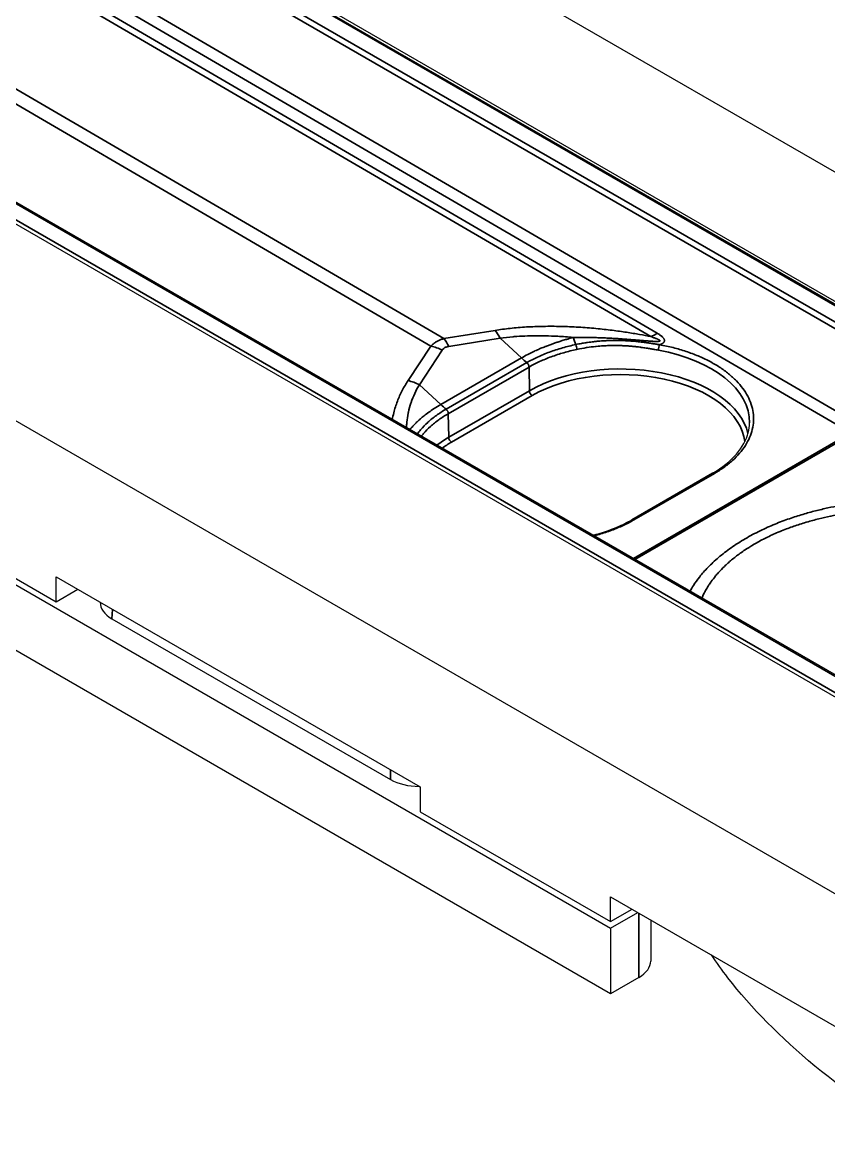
# Model space of a CAD drawing. Header units: millimetres. Extents: x 68 to 2000, y 100 to 2870.
# Drawn here: x 1286.1 to 1336.3, y 847.1 to 917.1 of the extents above; entities that cross this region are included whole.
import ezdxf

# ---------------------------------------------------------------- set-up
doc = ezdxf.new("R2010")
doc.units = ezdxf.units.MM
doc.header["$LTSCALE"] = 10
doc.layers.add('_Sichtbarkanten', color=7, linetype='Continuous', lineweight=25)
doc.layers.add('Sichtbar schmal (ISO)', color=7, linetype='Continuous', lineweight=35)

msp = doc.modelspace()

# ---------------------------------------------------------------- linework, layer by layer
at = {"layer": '_Sichtbarkanten'}
for p, q in [((1221.764, 974.182), (1539.962, 790.47)), ((1233.079, 959.429), (1514.514, 796.943)), ((1233.537, 959.342), (1514.259, 797.267)), ((1182.873, 951.728), (1501.071, 768.016)), ((1494.532, 785.413), (1213.109, 947.893)), ((1492.939, 784.959), (1212.218, 947.033)), ((1190.121, 937.337), (1322.71, 860.787)), ((1322.71, 856.705), (1190.121, 933.255)), ((1227.774, 916.006), (1288.232, 881.101)), ((1329.054, 889.105), (1324.033, 886.206)), ((1288.232, 881.101), (1288.232, 882.653)), ((1288.232, 882.653), (1310.859, 869.589)), ((1288.232, 881.101), (1289.575, 881.877)), ((1291.699, 880.042), (1309.025, 870.039)), ((1310.859, 869.589), (1310.859, 868.037)), ((1310.859, 868.037), (1322.703, 861.199)), ((1322.703, 861.199), (1322.703, 862.75)), ((1322.703, 862.75), (1361.241, 840.501)), ((1322.703, 861.199), (1324.047, 861.975)), ((1322.71, 860.787), (1324.407, 861.767)), ((1325.21, 861.304), (1325.21, 858.746)), ((1322.71, 860.787), (1322.71, 856.705)), ((1324.477, 857.725), (1322.71, 856.705))]:
    msp.add_line(p, q, dxfattribs=at)
for centre, major_axis, ratio, start_param, end_param in [((1323.322, 892.309), (-8.033, 0.038), 0.580459, 3.131904, 3.131913), ((1293.47, 881.062), (-2.503, 0), 0.576647, 6.275518, 7.067974), ((1310.792, 871.061), (2.5, 0), 0.578054, 3.9276, 4.720056), ((1322.71, 858.746), (2.5, 0), 0.57735, 5.497787, 6.283185)]:
    msp.add_ellipse(centre, major_axis=major_axis, ratio=ratio, start_param=start_param, end_param=end_param, dxfattribs=at)
for points, knots in [([(1329.054, 889.105), (1329.656, 889.452), (1330.163, 889.86), (1330.906, 890.718), (1331.154, 891.176), (1331.322, 891.831), (1331.35, 892.028), (1331.354, 892.226)], [0, 0, 0, 0, 0.5169, 0.5169, 1.025359, 1.025359, 1.242943, 1.242943, 1.242943, 1.242943]), ([(1321.613, 885.248), (1322.151, 885.386), (1322.665, 885.559), (1323.453, 885.895), (1323.754, 886.045), (1324.033, 886.206)], [2.7346779, 2.7346779, 2.7346779, 2.7346779, 3.0876656, 3.0876656, 3.3269025, 3.3269025, 3.3269025, 3.3269025]), ([(1361.241, 839.767), (1361.143, 839.791), (1361.045, 839.816), (1360.948, 839.842), (1357.715, 840.675), (1354.509, 841.729), (1351.438, 842.967), (1348.367, 844.205), (1345.432, 845.627), (1342.732, 847.186), (1340.033, 848.745), (1337.569, 850.439), (1335.424, 852.212), (1333.28, 853.985), (1331.455, 855.836), (1330.012, 857.703), (1329.647, 858.175), (1329.306, 858.648), (1328.99, 859.121)], [0.0950371, 0.0950371, 0.0950371, 0.0950371, 0.1010675, 0.1010675, 0.1010675, 0.3005338, 0.3005338, 0.3005338, 0.5, 0.5, 0.5, 0.6994662, 0.6994662, 0.6994662, 0.8989325, 0.8989325, 0.8989325, 0.9493881, 0.9493881, 0.9493881, 0.9493881])]:
    msp.add_open_spline(points, degree=3, knots=knots, dxfattribs=at)
at = {"layer": 'Sichtbar schmal (ISO)'}
for p, q in [((1514.389, 796.93), (1232.954, 959.417)), ((1513.316, 796.118), (1231.893, 958.597)), ((1232.07, 958.9), (1513.493, 796.42)), ((1337.66, 891.603), (1231.538, 953.526)), ((1338.016, 892.207), (1231.893, 954.13)), ((1494.407, 785.401), (1212.984, 947.88)), ((1212.088, 947.37), (1493.523, 784.884)), ((1325.618, 897.807), (1249.376, 942.286)), ((1325.215, 897.6), (1248.973, 942.08)), ((1312.343, 897.479), (1247.005, 935.598)), ((1311.536, 897.014), (1246.198, 935.132)), ((1315.53, 897.99), (1312.343, 897.479)), ((1315.836, 897.505), (1312.649, 896.994)), ((1315.836, 897.505), (1317.162, 896.271)), ((1311.536, 897.014), (1310.113, 894.863)), ((1312.246, 896.761), (1310.822, 894.61)), ((1312.149, 893.376), (1317.162, 896.271)), ((1317.495, 895.981), (1312.481, 893.087)), ((1317.64, 895.705), (1312.62, 892.806)), ((1317.64, 895.705), (1317.662, 894.235)), ((1310.822, 894.61), (1312.149, 893.376)), ((1317.662, 894.235), (1312.642, 891.336)), ((1317.839, 893.932), (1312.819, 891.034)), ((1312.62, 892.806), (1312.642, 891.336)), ((1324.133, 883.793), (1337.66, 891.603)), ((1324.226, 883.74), (1337.753, 891.55)), ((1324.159, 886.193), (1329.179, 889.092)), ((1291.699, 880.042), (1291.735, 880.63)), ((1309.025, 870.039), (1309.025, 870.647)), ((1324.477, 861.726), (1324.477, 857.725))]:
    msp.add_line(p, q, dxfattribs=at)
for centre, major_axis, ratio, start_param, end_param in [((1312.132, 895.34), (0.396, -2.468), 0.393812, 2.240031, 2.552527), ((1315.319, 895.851), (0.396, -2.468), 0.393811, 2.240031, 2.552528), ((1320.868, 900.504), (0.844, -4.928), 0.236301, 5.314743, 5.431955), ((1325.637, 901.878), (2.52, 4.319), 0.574319, 3.815229, 3.929596), ((1311.729, 895.107), (2.085, -1.38), 0.678392, 1.764791, 2.077288), ((1320.533, 896.936), (0.052, -0.244), 0.269867, 0.94212, 2.279891), ((1325.757, 896.892), (-0.045, -0.246), 0.237426, 3.781911, 5.332801), ((1318.196, 899.578), (2.5, -4.33), 0.57735, 5.201094, 5.298232), ((1323.322, 892.309), (-8.033, 0.038), 0.580459, 3.131913, 4.416645), ((1323.322, 890.967), (8.004, 0), 0.57735, 0.132278, 2.356194), ((1323.322, 890.766), (7.754, 0), 0.57735, 0.067115, 2.356194), ((1310.305, 892.957), (2.085, -1.38), 0.678392, 1.764791, 2.077288), ((1317.839, 894.136), (-0.125, 0.217), 0.57735, 0.802851, 2.356194), ((1313.182, 896.683), (2.5, -4.33), 0.57735, 5.201094, 5.298232), ((1312.445, 892.906), (0.121, -0.219), 0.577882, 0.813784, 2.167422), ((1318.302, 888.068), (-8.004, 0), 0.57735, 5.497787, 5.637259), ((1312.819, 891.238), (-0.125, 0.217), 0.57735, 0.802851, 2.356194), ((1318.302, 887.868), (-7.754, 0), 0.57735, 5.497787, 5.609846), ((1329.179, 888.888), (-0.125, 0.217), 0.57735, 5.492551, 6.283185), ((1324.158, 885.99), (-0.125, 0.217), 0.57735, 5.492551, 6.283185)]:
    msp.add_ellipse(centre, major_axis=major_axis, ratio=ratio, start_param=start_param, end_param=end_param, dxfattribs=at)
for points, knots in [([(1325.215, 897.6), (1324.993, 897.645), (1324.756, 897.69), (1324.505, 897.735), (1324.255, 897.78), (1323.99, 897.824), (1323.708, 897.868), (1323.426, 897.911), (1323.126, 897.954), (1322.807, 897.994), (1322.488, 898.034), (1322.15, 898.072), (1321.799, 898.105), (1321.447, 898.139), (1321.082, 898.167), (1320.714, 898.189), (1320.347, 898.211), (1319.977, 898.226), (1319.613, 898.235), (1319.25, 898.243), (1318.892, 898.244), (1318.537, 898.238), (1318.181, 898.232), (1317.829, 898.219), (1317.483, 898.199), (1317.137, 898.178), (1316.797, 898.15), (1316.471, 898.115), (1316.145, 898.081), (1315.832, 898.039), (1315.53, 897.99)], [0, 0, 0, 0, 0.1, 0.1, 0.1, 0.2, 0.2, 0.2, 0.3, 0.3, 0.3, 0.4, 0.4, 0.4, 0.5, 0.5, 0.5, 0.6, 0.6, 0.6, 0.7, 0.7, 0.7, 0.8, 0.8, 0.8, 0.9, 0.9, 0.9, 1, 1, 1, 1]), ([(1312.343, 897.479), (1312.278, 897.461), (1312.215, 897.44), (1312.155, 897.417), (1312.095, 897.393), (1312.037, 897.368), (1311.982, 897.339), (1311.927, 897.311), (1311.875, 897.281), (1311.823, 897.248), (1311.772, 897.215), (1311.723, 897.179), (1311.675, 897.14), (1311.627, 897.101), (1311.581, 897.059), (1311.536, 897.014)], [0.000001, 0.000001, 0.000001, 0.000001, 0.2, 0.2, 0.2, 0.4, 0.4, 0.4, 0.6, 0.6, 0.6, 0.8, 0.8, 0.8, 1, 1, 1, 1]), ([(1320.387, 897.548), (1320.065, 897.579), (1319.744, 897.603), (1319.425, 897.62), (1319.355, 897.624), (1319.285, 897.628), (1319.215, 897.631), (1318.968, 897.642), (1318.722, 897.649), (1318.478, 897.652), (1318.328, 897.654), (1318.178, 897.654), (1318.029, 897.653), (1317.868, 897.651), (1317.709, 897.648), (1317.551, 897.643), (1317.326, 897.636), (1317.104, 897.625), (1316.888, 897.61), (1316.812, 897.605), (1316.737, 897.599), (1316.663, 897.593), (1316.376, 897.57), (1316.101, 897.541), (1315.836, 897.505)], [0.0000001, 0.0000001, 0.0000001, 0.0000001, 0.2, 0.2, 0.2, 0.2441304, 0.2441304, 0.2441304, 0.4, 0.4, 0.4, 0.4962834, 0.4962834, 0.4962834, 0.6, 0.6, 0.6, 0.7482983, 0.7482983, 0.7482983, 0.8, 0.8, 0.8, 1, 1, 1, 1]), ([(1317.162, 896.271), (1317.301, 896.351), (1317.437, 896.425), (1317.568, 896.492), (1317.58, 896.498), (1317.592, 896.505), (1317.604, 896.511), (1317.723, 896.572), (1317.837, 896.627), (1317.947, 896.679), (1317.968, 896.689), (1317.988, 896.698), (1318.009, 896.708), (1318.109, 896.754), (1318.207, 896.797), (1318.301, 896.838), (1318.328, 896.85), (1318.355, 896.861), (1318.382, 896.872), (1318.468, 896.909), (1318.553, 896.943), (1318.635, 896.976), (1318.666, 896.988), (1318.697, 897), (1318.728, 897.012), (1318.805, 897.042), (1318.881, 897.071), (1318.957, 897.098), (1318.99, 897.111), (1319.024, 897.123), (1319.057, 897.135), (1319.13, 897.161), (1319.202, 897.186), (1319.274, 897.211), (1319.309, 897.223), (1319.345, 897.235), (1319.38, 897.247), (1319.454, 897.271), (1319.528, 897.295), (1319.604, 897.319), (1319.638, 897.33), (1319.673, 897.341), (1319.708, 897.352), (1319.794, 897.379), (1319.881, 897.405), (1319.968, 897.43), (1319.994, 897.438), (1320.019, 897.445), (1320.045, 897.452), (1320.158, 897.485), (1320.272, 897.517), (1320.387, 897.548)], [0, 0, 0, 0, 0.1017218, 0.1017218, 0.1017218, 0.1111111, 0.1111111, 0.1111111, 0.2046711, 0.2046711, 0.2046711, 0.2222222, 0.2222222, 0.2222222, 0.308684, 0.308684, 0.308684, 0.3333333, 0.3333333, 0.3333333, 0.4139675, 0.4139675, 0.4139675, 0.4444444, 0.4444444, 0.4444444, 0.521176, 0.521176, 0.521176, 0.5555556, 0.5555556, 0.5555556, 0.6300864, 0.6300864, 0.6300864, 0.6666667, 0.6666667, 0.6666667, 0.7425849, 0.7425849, 0.7425849, 0.7777778, 0.7777778, 0.7777778, 0.8638146, 0.8638146, 0.8638146, 0.8888889, 0.8888889, 0.8888889, 0.9999999, 0.9999999, 0.9999999, 0.9999999]), ([(1320.387, 897.548), (1320.398, 897.548), (1320.409, 897.548), (1320.419, 897.548), (1320.552, 897.55), (1320.683, 897.551), (1320.812, 897.551), (1320.951, 897.551), (1321.086, 897.551), (1321.22, 897.549), (1321.354, 897.548), (1321.487, 897.545), (1321.618, 897.542), (1321.627, 897.542), (1321.635, 897.542), (1321.643, 897.542), (1321.766, 897.539), (1321.889, 897.535), (1322.011, 897.531), (1322.141, 897.527), (1322.27, 897.521), (1322.395, 897.516), (1322.521, 897.51), (1322.643, 897.504), (1322.759, 897.498), (1322.768, 897.497), (1322.776, 897.497), (1322.785, 897.496), (1322.891, 897.491), (1322.992, 897.485), (1323.087, 897.479), (1323.189, 897.472), (1323.285, 897.466), (1323.376, 897.46), (1323.467, 897.454), (1323.552, 897.448), (1323.633, 897.442), (1323.69, 897.438), (1323.744, 897.433), (1323.797, 897.429), (1323.82, 897.428), (1323.842, 897.426), (1323.864, 897.424), (1323.938, 897.419), (1324.007, 897.413), (1324.073, 897.408), (1324.139, 897.402), (1324.202, 897.397), (1324.262, 897.392), (1324.322, 897.387), (1324.379, 897.383), (1324.434, 897.378), (1324.488, 897.373), (1324.54, 897.369), (1324.59, 897.365), (1324.625, 897.362), (1324.659, 897.359), (1324.692, 897.356), (1324.706, 897.355), (1324.719, 897.354), (1324.733, 897.353), (1324.778, 897.349), (1324.821, 897.346), (1324.863, 897.342), (1324.904, 897.339), (1324.943, 897.336), (1324.981, 897.333), (1325.019, 897.33), (1325.055, 897.327), (1325.09, 897.325), (1325.124, 897.322), (1325.157, 897.32), (1325.189, 897.318), (1325.221, 897.315), (1325.252, 897.313), (1325.281, 897.312), (1325.31, 897.31), (1325.338, 897.308), (1325.365, 897.307), (1325.392, 897.306), (1325.418, 897.304), (1325.443, 897.303), (1325.462, 897.303), (1325.481, 897.302), (1325.499, 897.302), (1325.504, 897.302), (1325.508, 897.301), (1325.513, 897.301), (1325.535, 897.301), (1325.556, 897.301), (1325.576, 897.301), (1325.595, 897.301), (1325.614, 897.301), (1325.631, 897.301), (1325.648, 897.302), (1325.664, 897.303), (1325.678, 897.304), (1325.692, 897.305), (1325.705, 897.307), (1325.717, 897.308), (1325.728, 897.31), (1325.739, 897.312), (1325.747, 897.314), (1325.756, 897.316), (1325.763, 897.319), (1325.768, 897.321), (1325.774, 897.324), (1325.778, 897.327), (1325.782, 897.33), (1325.785, 897.333), (1325.787, 897.336), (1325.787, 897.34), (1325.788, 897.344), (1325.788, 897.348), (1325.786, 897.352), (1325.784, 897.357), (1325.78, 897.362), (1325.775, 897.367), (1325.77, 897.372), (1325.763, 897.378), (1325.754, 897.384), (1325.746, 897.391), (1325.735, 897.397), (1325.723, 897.404), (1325.711, 897.412), (1325.697, 897.419), (1325.681, 897.427), (1325.666, 897.434), (1325.648, 897.442), (1325.629, 897.451), (1325.614, 897.457), (1325.598, 897.464), (1325.581, 897.471), (1325.576, 897.473), (1325.572, 897.475), (1325.567, 897.477), (1325.545, 897.486), (1325.521, 897.495), (1325.495, 897.505), (1325.469, 897.514), (1325.442, 897.524), (1325.413, 897.534), (1325.384, 897.545), (1325.353, 897.555), (1325.32, 897.566), (1325.287, 897.577), (1325.252, 897.588), (1325.215, 897.6)], [0, 0, 0, 0, 0.001783, 0.001783, 0.001783, 0.02381, 0.02381, 0.02381, 0.047619, 0.047619, 0.047619, 0.071429, 0.071429, 0.071429, 0.07295, 0.07295, 0.07295, 0.095238, 0.095238, 0.095238, 0.119048, 0.119048, 0.119048, 0.142857, 0.142857, 0.142857, 0.144657, 0.144657, 0.144657, 0.166667, 0.166667, 0.166667, 0.190476, 0.190476, 0.190476, 0.214286, 0.214286, 0.214286, 0.230857, 0.230857, 0.230857, 0.238095, 0.238095, 0.238095, 0.261905, 0.261905, 0.261905, 0.285714, 0.285714, 0.285714, 0.309524, 0.309524, 0.309524, 0.333333, 0.333333, 0.333333, 0.350198, 0.350198, 0.350198, 0.357143, 0.357143, 0.357143, 0.380952, 0.380952, 0.380952, 0.404762, 0.404762, 0.404762, 0.428571, 0.428571, 0.428571, 0.452381, 0.452381, 0.452381, 0.47619, 0.47619, 0.47619, 0.5, 0.5, 0.5, 0.52381, 0.52381, 0.52381, 0.54273, 0.54273, 0.54273, 0.547619, 0.547619, 0.547619, 0.571429, 0.571429, 0.571429, 0.595238, 0.595238, 0.595238, 0.619048, 0.619048, 0.619048, 0.642857, 0.642857, 0.642857, 0.666667, 0.666667, 0.666667, 0.690476, 0.690476, 0.690476, 0.714286, 0.714286, 0.714286, 0.738095, 0.738095, 0.738095, 0.761905, 0.761905, 0.761905, 0.785714, 0.785714, 0.785714, 0.809524, 0.809524, 0.809524, 0.833333, 0.833333, 0.833333, 0.857143, 0.857143, 0.857143, 0.880952, 0.880952, 0.880952, 0.899753, 0.899753, 0.899753, 0.904762, 0.904762, 0.904762, 0.928571, 0.928571, 0.928571, 0.952381, 0.952381, 0.952381, 0.97619, 0.97619, 0.97619, 1, 1, 1, 1]), ([(1325.758, 897.096), (1325.78, 897.103), (1325.822, 897.119), (1325.879, 897.143), (1325.928, 897.169), (1325.97, 897.196), (1326.004, 897.224), (1326.029, 897.252), (1326.048, 897.281), (1326.061, 897.311), (1326.067, 897.344), (1326.065, 897.381), (1326.054, 897.421), (1326.033, 897.464), (1326.003, 897.507), (1325.963, 897.553), (1325.914, 897.6), (1325.856, 897.649), (1325.788, 897.699), (1325.71, 897.752), (1325.65, 897.788), (1325.618, 897.807)], [0, 0, 0, 0, 0.0526316, 0.1052632, 0.1578947, 0.2105263, 0.2631579, 0.3157895, 0.3684211, 0.4210526, 0.4736842, 0.5263158, 0.5789474, 0.6315789, 0.6842105, 0.7368421, 0.7894737, 0.8421053, 0.8947368, 0.9473684, 0.9999999, 0.9999999, 0.9999999, 0.9999999]), ([(1312.649, 896.994), (1312.611, 896.988), (1312.54, 896.972), (1312.448, 896.937), (1312.369, 896.891), (1312.301, 896.834), (1312.263, 896.787), (1312.246, 896.761)], [0.0000019, 0.0000019, 0.0000019, 0.0000019, 0.2, 0.4, 0.6, 0.8, 1, 1, 1, 1]), ([(1320.549, 897.106), (1320.265, 897.046), (1319.986, 896.977), (1319.715, 896.9), (1319.441, 896.822), (1319.175, 896.735), (1318.917, 896.64), (1318.66, 896.545), (1318.411, 896.442), (1318.173, 896.332), (1317.935, 896.222), (1317.709, 896.105), (1317.495, 895.981)], [0, 0, 0, 0, 0.248741, 0.248741, 0.248741, 0.499365, 0.499365, 0.499365, 0.749894, 0.749894, 0.749894, 1, 1, 1, 1]), ([(1320.617, 896.804), (1320.34, 896.745), (1320.068, 896.677), (1319.803, 896.601), (1319.536, 896.524), (1319.276, 896.44), (1319.025, 896.347), (1318.774, 896.254), (1318.532, 896.154), (1318.301, 896.047), (1318.069, 895.94), (1317.849, 895.825), (1317.64, 895.705)], [0, 0, 0, 0, 0.24907, 0.24907, 0.24907, 0.5, 0.5, 0.5, 0.75, 0.75, 0.75, 1, 1, 1, 1]), ([(1325.758, 897.096), (1325.73, 897.101), (1325.7, 897.105), (1325.67, 897.111), (1325.654, 897.113), (1325.638, 897.116), (1325.622, 897.118), (1325.604, 897.121), (1325.585, 897.125), (1325.566, 897.128), (1325.535, 897.133), (1325.503, 897.138), (1325.47, 897.143), (1325.468, 897.144), (1325.466, 897.144), (1325.463, 897.144), (1325.43, 897.15), (1325.395, 897.155), (1325.36, 897.161), (1325.34, 897.164), (1325.32, 897.167), (1325.299, 897.171), (1325.284, 897.173), (1325.269, 897.175), (1325.253, 897.178), (1325.217, 897.183), (1325.18, 897.189), (1325.141, 897.195), (1325.131, 897.196), (1325.12, 897.198), (1325.109, 897.199), (1325.081, 897.203), (1325.052, 897.208), (1325.023, 897.212), (1324.983, 897.217), (1324.942, 897.223), (1324.9, 897.229), (1324.854, 897.235), (1324.808, 897.241), (1324.76, 897.247), (1324.73, 897.251), (1324.699, 897.255), (1324.669, 897.259), (1324.65, 897.261), (1324.631, 897.263), (1324.612, 897.265), (1324.56, 897.271), (1324.506, 897.278), (1324.451, 897.283), (1324.439, 897.285), (1324.427, 897.286), (1324.414, 897.287), (1324.369, 897.292), (1324.323, 897.297), (1324.275, 897.301), (1324.229, 897.305), (1324.183, 897.31), (1324.135, 897.314), (1324.118, 897.315), (1324.1, 897.316), (1324.083, 897.318), (1324.015, 897.323), (1323.945, 897.329), (1323.872, 897.333), (1323.857, 897.334), (1323.842, 897.335), (1323.826, 897.336), (1323.766, 897.34), (1323.704, 897.343), (1323.639, 897.346), (1323.59, 897.349), (1323.539, 897.351), (1323.487, 897.353), (1323.452, 897.354), (1323.417, 897.355), (1323.382, 897.356), (1323.295, 897.359), (1323.205, 897.36), (1323.111, 897.361), (1323.105, 897.361), (1323.099, 897.361), (1323.093, 897.361), (1322.989, 897.362), (1322.88, 897.361), (1322.768, 897.359), (1322.744, 897.358), (1322.72, 897.358), (1322.696, 897.357), (1322.604, 897.355), (1322.509, 897.351), (1322.411, 897.346), (1322.354, 897.343), (1322.296, 897.34), (1322.238, 897.336), (1322.172, 897.332), (1322.106, 897.328), (1322.038, 897.322), (1321.938, 897.314), (1321.836, 897.305), (1321.73, 897.293), (1321.707, 897.291), (1321.685, 897.289), (1321.662, 897.286), (1321.541, 897.272), (1321.415, 897.256), (1321.285, 897.238), (1321.247, 897.232), (1321.208, 897.226), (1321.169, 897.22), (1321.082, 897.207), (1320.994, 897.192), (1320.904, 897.176), (1320.788, 897.155), (1320.67, 897.132), (1320.549, 897.106)], [0, 0, 0, 0, 0.0416341, 0.0416341, 0.0416341, 0.0625, 0.0625, 0.0625, 0.0866207, 0.0866207, 0.0866207, 0.125, 0.125, 0.125, 0.1276593, 0.1276593, 0.1276593, 0.1662083, 0.1662083, 0.1662083, 0.1875, 0.1875, 0.1875, 0.2033565, 0.2033565, 0.2033565, 0.2399222, 0.2399222, 0.2399222, 0.25, 0.25, 0.25, 0.2764862, 0.2764862, 0.2764862, 0.3125, 0.3125, 0.3125, 0.3510776, 0.3510776, 0.3510776, 0.375, 0.375, 0.375, 0.3895387, 0.3895387, 0.3895387, 0.4289244, 0.4289244, 0.4289244, 0.4375, 0.4375, 0.4375, 0.4693245, 0.4693245, 0.4693245, 0.5, 0.5, 0.5, 0.5108569, 0.5108569, 0.5108569, 0.553618, 0.553618, 0.553618, 0.5625, 0.5625, 0.5625, 0.597656, 0.597656, 0.597656, 0.625, 0.625, 0.625, 0.6431249, 0.6431249, 0.6431249, 0.6875, 0.6875, 0.6875, 0.6904332, 0.6904332, 0.6904332, 0.7396953, 0.7396953, 0.7396953, 0.75, 0.75, 0.75, 0.7896329, 0.7896329, 0.7896329, 0.8125, 0.8125, 0.8125, 0.837854, 0.837854, 0.837854, 0.875, 0.875, 0.875, 0.8829222, 0.8829222, 0.8829222, 0.9250289, 0.9250289, 0.9250289, 0.9375, 0.9375, 0.9375, 0.9648926, 0.9648926, 0.9648926, 0.9999999, 0.9999999, 0.9999999, 0.9999999]), ([(1325.684, 896.758), (1325.642, 896.766), (1325.597, 896.774), (1325.55, 896.782), (1325.547, 896.783), (1325.545, 896.783), (1325.542, 896.784), (1325.497, 896.792), (1325.45, 896.8), (1325.401, 896.809), (1325.394, 896.811), (1325.387, 896.812), (1325.38, 896.813), (1325.334, 896.821), (1325.285, 896.83), (1325.234, 896.839), (1325.223, 896.841), (1325.211, 896.843), (1325.199, 896.845), (1325.151, 896.853), (1325.101, 896.861), (1325.05, 896.87), (1325.032, 896.872), (1325.015, 896.875), (1324.997, 896.878), (1324.949, 896.886), (1324.898, 896.894), (1324.846, 896.901), (1324.822, 896.905), (1324.798, 896.909), (1324.774, 896.912), (1324.725, 896.919), (1324.674, 896.926), (1324.621, 896.933), (1324.59, 896.938), (1324.559, 896.942), (1324.527, 896.946), (1324.477, 896.952), (1324.427, 896.958), (1324.374, 896.964), (1324.335, 896.969), (1324.294, 896.973), (1324.253, 896.978), (1324.204, 896.983), (1324.154, 896.988), (1324.103, 896.993), (1324.053, 896.998), (1324.001, 897.002), (1323.949, 897.006), (1323.901, 897.01), (1323.853, 897.014), (1323.803, 897.018), (1323.741, 897.022), (1323.677, 897.026), (1323.611, 897.03), (1323.566, 897.032), (1323.52, 897.034), (1323.473, 897.037), (1323.396, 897.04), (1323.317, 897.043), (1323.235, 897.045), (1323.194, 897.046), (1323.151, 897.046), (1323.109, 897.047), (1323.014, 897.048), (1322.917, 897.048), (1322.816, 897.047), (1322.779, 897.047), (1322.743, 897.046), (1322.705, 897.045), (1322.591, 897.043), (1322.472, 897.039), (1322.347, 897.032), (1322.318, 897.031), (1322.289, 897.029), (1322.259, 897.027), (1322.121, 897.019), (1321.977, 897.008), (1321.826, 896.993), (1321.806, 896.991), (1321.786, 896.989), (1321.765, 896.986), (1321.601, 896.969), (1321.429, 896.948), (1321.249, 896.92), (1321.239, 896.918), (1321.229, 896.917), (1321.22, 896.915), (1321.028, 896.886), (1320.826, 896.849), (1320.617, 896.804)], [0, 0, 0, 0, 0.0625, 0.0625, 0.0625, 0.066189, 0.066189, 0.066189, 0.125, 0.125, 0.125, 0.133162, 0.133162, 0.133162, 0.1875, 0.1875, 0.1875, 0.199949, 0.199949, 0.199949, 0.25, 0.25, 0.25, 0.266575, 0.266575, 0.266575, 0.3125, 0.3125, 0.3125, 0.333123, 0.333123, 0.333123, 0.375, 0.375, 0.375, 0.39966, 0.39966, 0.39966, 0.4375, 0.4375, 0.4375, 0.466253, 0.466253, 0.466253, 0.5, 0.5, 0.5, 0.532921, 0.532921, 0.532921, 0.5625, 0.5625, 0.5625, 0.599677, 0.599677, 0.599677, 0.625, 0.625, 0.625, 0.666537, 0.666537, 0.666537, 0.6875, 0.6875, 0.6875, 0.733514, 0.733514, 0.733514, 0.75, 0.75, 0.75, 0.800635, 0.800635, 0.800635, 0.8125, 0.8125, 0.8125, 0.867708, 0.867708, 0.867708, 0.875, 0.875, 0.875, 0.934336, 0.934336, 0.934336, 0.9375, 0.9375, 0.9375, 1, 1, 1, 1]), ([(1329.179, 889.092), (1329.388, 889.212), (1329.782, 889.465), (1330.308, 889.887), (1330.753, 890.34), (1331.11, 890.82), (1331.375, 891.318), (1331.545, 891.828), (1331.618, 892.348), (1331.595, 892.87), (1331.474, 893.387), (1331.258, 893.894), (1330.949, 894.385), (1330.55, 894.854), (1330.067, 895.295), (1329.504, 895.704), (1328.869, 896.075), (1328.169, 896.404), (1327.412, 896.688), (1326.606, 896.922), (1326.045, 897.044), (1325.758, 897.096)], [0, 0, 0, 0, 0.0526316, 0.1052632, 0.1578947, 0.2105263, 0.2631579, 0.3157895, 0.3684211, 0.4210526, 0.4736842, 0.5263158, 0.5789474, 0.6315789, 0.6842105, 0.7368421, 0.7894737, 0.8421053, 0.8947368, 0.9473684, 1, 1, 1, 1]), ([(1317.495, 895.981), (1317.511, 895.969), (1317.526, 895.954), (1317.541, 895.937), (1317.555, 895.921), (1317.569, 895.903), (1317.581, 895.884), (1317.593, 895.865), (1317.603, 895.845), (1317.612, 895.824), (1317.621, 895.804), (1317.628, 895.783), (1317.632, 895.763), (1317.637, 895.743), (1317.64, 895.723), (1317.64, 895.705)], [0, 0, 0, 0, 0.2, 0.2, 0.2, 0.4, 0.4, 0.4, 0.6, 0.6, 0.6, 0.8, 0.8, 0.8, 1, 1, 1, 1]), ([(1310.113, 894.863), (1309.983, 894.666), (1309.741, 894.256), (1309.439, 893.586), (1309.243, 892.967), (1309.16, 892.589), (1309.134, 892.453)], [0, 0, 0, 0, 0.0909091, 0.1818182, 0.2727273, 0.3245409, 0.3245409, 0.3245409, 0.3245409]), ([(1310.822, 894.61), (1310.717, 894.438), (1310.621, 894.256), (1310.533, 894.067), (1310.532, 894.066), (1310.531, 894.064), (1310.53, 894.062), (1310.446, 893.881), (1310.371, 893.693), (1310.305, 893.498), (1310.301, 893.487), (1310.298, 893.476), (1310.294, 893.465), (1310.234, 893.282), (1310.181, 893.093), (1310.14, 892.902), (1310.134, 892.877), (1310.129, 892.852), (1310.124, 892.828), (1310.087, 892.646), (1310.059, 892.463), (1310.04, 892.284), (1310.036, 892.249), (1310.033, 892.214), (1310.03, 892.18), (1310.023, 892.1), (1310.018, 892.022), (1310.015, 891.944)], [0, 0, 0, 0, 0.1980709, 0.1980709, 0.1980709, 0.2, 0.2, 0.2, 0.3895764, 0.3895764, 0.3895764, 0.4, 0.4, 0.4, 0.5772162, 0.5772162, 0.5772162, 0.6, 0.6, 0.6, 0.7675736, 0.7675736, 0.7675736, 0.8, 0.8, 0.8, 0.8743622, 0.8743622, 0.8743622, 0.8743622]), ([(1310.225, 891.823), (1310.255, 891.858), (1310.286, 891.894), (1310.318, 891.929), (1310.319, 891.93), (1310.319, 891.931), (1310.32, 891.932), (1310.374, 891.991), (1310.429, 892.05), (1310.485, 892.108), (1310.488, 892.11), (1310.49, 892.113), (1310.492, 892.115), (1310.549, 892.173), (1310.607, 892.23), (1310.668, 892.289), (1310.671, 892.291), (1310.674, 892.294), (1310.676, 892.296), (1310.739, 892.355), (1310.805, 892.415), (1310.876, 892.477), (1310.877, 892.478), (1310.879, 892.48), (1310.881, 892.482), (1310.954, 892.545), (1311.032, 892.61), (1311.117, 892.678), (1311.202, 892.746), (1311.295, 892.816), (1311.397, 892.89), (1311.4, 892.892), (1311.403, 892.894), (1311.406, 892.897), (1311.505, 892.968), (1311.613, 893.043), (1311.734, 893.122), (1311.738, 893.125), (1311.742, 893.127), (1311.746, 893.13), (1311.868, 893.209), (1312.002, 893.291), (1312.149, 893.376)], [0.1571648, 0.1571648, 0.1571648, 0.1571648, 0.2202695, 0.2202695, 0.2202695, 0.2222222, 0.2222222, 0.2222222, 0.3290383, 0.3290383, 0.3290383, 0.3333333, 0.3333333, 0.3333333, 0.4398323, 0.4398323, 0.4398323, 0.4444444, 0.4444444, 0.4444444, 0.5526627, 0.5526627, 0.5526627, 0.5555556, 0.5555556, 0.5555556, 0.6666667, 0.6666667, 0.6666667, 0.7777778, 0.7777778, 0.7777778, 0.7810456, 0.7810456, 0.7810456, 0.8888889, 0.8888889, 0.8888889, 0.8924579, 0.8924579, 0.8924579, 1, 1, 1, 1]), ([(1312.481, 893.087), (1312.267, 892.963), (1312.065, 892.833), (1311.875, 892.696), (1311.685, 892.559), (1311.508, 892.417), (1311.345, 892.269), (1311.344, 892.268), (1311.343, 892.267), (1311.342, 892.266), (1311.181, 892.12), (1311.034, 891.968), (1310.902, 891.813), (1310.901, 891.812), (1310.9, 891.81), (1310.899, 891.809), (1310.827, 891.724), (1310.759, 891.638), (1310.697, 891.551)], [0, 0, 0, 0, 0.25, 0.25, 0.25, 0.5, 0.5, 0.5, 0.5014366, 0.5014366, 0.5014366, 0.75, 0.75, 0.75, 0.7518169, 0.7518169, 0.7518169, 0.8880252, 0.8880252, 0.8880252, 0.8880252]), ([(1312.62, 892.806), (1312.411, 892.686), (1312.214, 892.559), (1312.028, 892.426), (1311.843, 892.292), (1311.671, 892.153), (1311.512, 892.009), (1311.353, 891.866), (1311.209, 891.717), (1311.079, 891.565), (1311.034, 891.512), (1310.991, 891.459), (1310.949, 891.405)], [0, 0, 0, 0, 0.25, 0.25, 0.25, 0.5, 0.5, 0.5, 0.75, 0.75, 0.75, 0.8370199, 0.8370199, 0.8370199, 0.8370199]), ([(1327.654, 881.76), (1327.719, 881.877), (1327.89, 882.16), (1328.235, 882.647), (1328.747, 883.237), (1329.404, 883.858), (1330.195, 884.47), (1331.081, 885.035), (1332.015, 885.531), (1332.947, 885.945), (1333.841, 886.281), (1334.678, 886.549), (1335.465, 886.765), (1336.225, 886.943), (1336.987, 887.094), (1337.766, 887.22), (1338.559, 887.322), (1339.359, 887.398), (1340.166, 887.45), (1340.984, 887.476), (1341.818, 887.478), (1342.67, 887.453), (1343.542, 887.4), (1344.439, 887.318), (1344.991, 887.251), (1345.261, 887.215)], [0.311186, 0.311186, 0.311186, 0.311186, 0.3333333, 0.3636364, 0.3939394, 0.4242424, 0.4545455, 0.4848485, 0.5151515, 0.5454545, 0.5757576, 0.6060606, 0.6363636, 0.6666667, 0.6969697, 0.7272727, 0.7575758, 0.7878788, 0.8181818, 0.8484848, 0.8787879, 0.9090909, 0.9393939, 0.969697, 1, 1, 1, 1]), ([(1328.391, 881.335), (1328.402, 881.359), (1328.412, 881.384), (1328.423, 881.408), (1328.459, 881.489), (1328.498, 881.57), (1328.541, 881.654), (1328.577, 881.723), (1328.615, 881.793), (1328.656, 881.865), (1328.71, 881.958), (1328.768, 882.054), (1328.833, 882.153), (1328.879, 882.223), (1328.927, 882.293), (1328.979, 882.365), (1329.059, 882.476), (1329.147, 882.591), (1329.244, 882.708), (1329.3, 882.776), (1329.359, 882.845), (1329.421, 882.914), (1329.537, 883.043), (1329.663, 883.174), (1329.799, 883.306), (1329.864, 883.368), (1329.931, 883.431), (1330, 883.493), (1330.156, 883.634), (1330.324, 883.775), (1330.502, 883.913), (1330.569, 883.965), (1330.638, 884.017), (1330.708, 884.068), (1330.904, 884.212), (1331.111, 884.353), (1331.325, 884.487), (1331.388, 884.527), (1331.452, 884.566), (1331.516, 884.605), (1331.746, 884.743), (1331.982, 884.874), (1332.22, 884.997), (1332.274, 885.025), (1332.327, 885.052), (1332.381, 885.078), (1332.633, 885.204), (1332.886, 885.32), (1333.136, 885.427), (1333.176, 885.444), (1333.216, 885.46), (1333.256, 885.477), (1333.518, 885.586), (1333.777, 885.684), (1334.028, 885.773), (1334.054, 885.782), (1334.079, 885.791), (1334.105, 885.8), (1334.367, 885.891), (1334.622, 885.972), (1334.869, 886.045), (1334.882, 886.049), (1334.894, 886.052), (1334.907, 886.056), (1335.164, 886.131), (1335.414, 886.198), (1335.659, 886.258), (1335.905, 886.319), (1336.147, 886.373), (1336.387, 886.422), (1336.397, 886.424), (1336.406, 886.425), (1336.416, 886.427), (1336.646, 886.474), (1336.876, 886.516), (1337.107, 886.554), (1337.127, 886.558), (1337.148, 886.561), (1337.168, 886.564), (1337.389, 886.6), (1337.612, 886.632), (1337.836, 886.661), (1337.868, 886.665), (1337.9, 886.669), (1337.932, 886.673), (1338.146, 886.699), (1338.362, 886.722), (1338.578, 886.741), (1338.622, 886.745), (1338.665, 886.749), (1338.709, 886.753), (1338.914, 886.77), (1339.12, 886.784), (1339.326, 886.795), (1339.381, 886.798), (1339.436, 886.801), (1339.492, 886.804), (1339.687, 886.813), (1339.882, 886.819), (1340.078, 886.823), (1340.144, 886.824), (1340.211, 886.825), (1340.278, 886.825), (1340.463, 886.827), (1340.649, 886.826), (1340.835, 886.822), (1340.914, 886.821), (1340.993, 886.819), (1341.072, 886.817), (1341.248, 886.812), (1341.424, 886.804), (1341.602, 886.794), (1341.694, 886.789), (1341.785, 886.783), (1341.877, 886.777), (1342.044, 886.765), (1342.212, 886.752), (1342.38, 886.736), (1342.484, 886.726), (1342.589, 886.715), (1342.694, 886.704), (1342.852, 886.686), (1343.01, 886.667), (1343.169, 886.646), (1343.286, 886.63), (1343.403, 886.613), (1343.52, 886.595), (1343.669, 886.572), (1343.818, 886.548), (1343.965, 886.522), (1344.095, 886.499), (1344.223, 886.474), (1344.349, 886.45), (1344.479, 886.424), (1344.606, 886.397), (1344.729, 886.37), (1344.86, 886.342), (1344.986, 886.313), (1345.107, 886.283), (1345.21, 886.259), (1345.309, 886.234), (1345.405, 886.209), (1345.526, 886.178), (1345.642, 886.147), (1345.754, 886.116), (1345.835, 886.093), (1345.913, 886.071), (1345.99, 886.048), (1346.105, 886.015), (1346.216, 885.981), (1346.325, 885.948), (1346.39, 885.927), (1346.454, 885.907), (1346.518, 885.887), (1346.631, 885.85), (1346.742, 885.813), (1346.85, 885.776), (1346.904, 885.758), (1346.957, 885.74), (1347.009, 885.721), (1347.123, 885.682), (1347.234, 885.641), (1347.344, 885.601), (1347.388, 885.585), (1347.431, 885.569), (1347.474, 885.553), (1347.589, 885.509), (1347.703, 885.466), (1347.815, 885.421), (1347.851, 885.407), (1347.886, 885.393), (1347.921, 885.379), (1348.039, 885.332), (1348.156, 885.284), (1348.273, 885.235), (1348.301, 885.224), (1348.329, 885.212), (1348.358, 885.2), (1348.48, 885.148), (1348.603, 885.095), (1348.724, 885.042), (1348.745, 885.033), (1348.766, 885.023), (1348.788, 885.014), (1348.915, 884.958), (1349.042, 884.901), (1349.168, 884.843), (1349.182, 884.836), (1349.196, 884.83), (1349.211, 884.823), (1349.343, 884.762), (1349.475, 884.7), (1349.606, 884.638), (1349.614, 884.634), (1349.622, 884.63), (1349.63, 884.626)], [0.362181, 0.362181, 0.362181, 0.362181, 0.3653846, 0.3653846, 0.3653846, 0.3759015, 0.3759015, 0.3759015, 0.3846154, 0.3846154, 0.3846154, 0.3959323, 0.3959323, 0.3959323, 0.4038462, 0.4038462, 0.4038462, 0.4160173, 0.4160173, 0.4160173, 0.4230769, 0.4230769, 0.4230769, 0.4361428, 0.4361428, 0.4361428, 0.4423077, 0.4423077, 0.4423077, 0.4562642, 0.4562642, 0.4562642, 0.4615385, 0.4615385, 0.4615385, 0.4763755, 0.4763755, 0.4763755, 0.4807692, 0.4807692, 0.4807692, 0.4964795, 0.4964795, 0.4964795, 0.5, 0.5, 0.5, 0.5165819, 0.5165819, 0.5165819, 0.5192308, 0.5192308, 0.5192308, 0.5366847, 0.5366847, 0.5366847, 0.5384615, 0.5384615, 0.5384615, 0.5567716, 0.5567716, 0.5567716, 0.5576923, 0.5576923, 0.5576923, 0.5768472, 0.5768472, 0.5768472, 0.5961538, 0.5961538, 0.5961538, 0.5969177, 0.5969177, 0.5969177, 0.6153846, 0.6153846, 0.6153846, 0.6170046, 0.6170046, 0.6170046, 0.6346154, 0.6346154, 0.6346154, 0.6371231, 0.6371231, 0.6371231, 0.6538462, 0.6538462, 0.6538462, 0.6572362, 0.6572362, 0.6572362, 0.6730769, 0.6730769, 0.6730769, 0.6773304, 0.6773304, 0.6773304, 0.6923077, 0.6923077, 0.6923077, 0.6974199, 0.6974199, 0.6974199, 0.7115385, 0.7115385, 0.7115385, 0.7175059, 0.7175059, 0.7175059, 0.7307692, 0.7307692, 0.7307692, 0.7376106, 0.7376106, 0.7376106, 0.75, 0.75, 0.75, 0.7577045, 0.7577045, 0.7577045, 0.7692308, 0.7692308, 0.7692308, 0.7776996, 0.7776996, 0.7776996, 0.7884615, 0.7884615, 0.7884615, 0.7979393, 0.7979393, 0.7979393, 0.8076923, 0.8076923, 0.8076923, 0.8181086, 0.8181086, 0.8181086, 0.8269231, 0.8269231, 0.8269231, 0.8380823, 0.8380823, 0.8380823, 0.8461538, 0.8461538, 0.8461538, 0.858153, 0.858153, 0.858153, 0.8653846, 0.8653846, 0.8653846, 0.8782757, 0.8782757, 0.8782757, 0.8846154, 0.8846154, 0.8846154, 0.8983804, 0.8983804, 0.8983804, 0.9038462, 0.9038462, 0.9038462, 0.918469, 0.918469, 0.918469, 0.9230769, 0.9230769, 0.9230769, 0.9385503, 0.9385503, 0.9385503, 0.9423077, 0.9423077, 0.9423077, 0.9586604, 0.9586604, 0.9586604, 0.9615385, 0.9615385, 0.9615385, 0.9787999, 0.9787999, 0.9787999, 0.9807692, 0.9807692, 0.9807692, 0.9988841, 0.9988841, 0.9988841, 1, 1, 1, 1]), ([(1321.679, 885.21), (1321.784, 885.237), (1322.161, 885.339), (1322.784, 885.542), (1323.512, 885.845), (1323.95, 886.073), (1324.159, 886.193)], [0.8218211, 0.8218211, 0.8218211, 0.8218211, 0.8421053, 0.8947368, 0.9473684, 1, 1, 1, 1])]:
    msp.add_open_spline(points, degree=3, knots=knots, dxfattribs=at)

doc.saveas('drawing.dxf')
